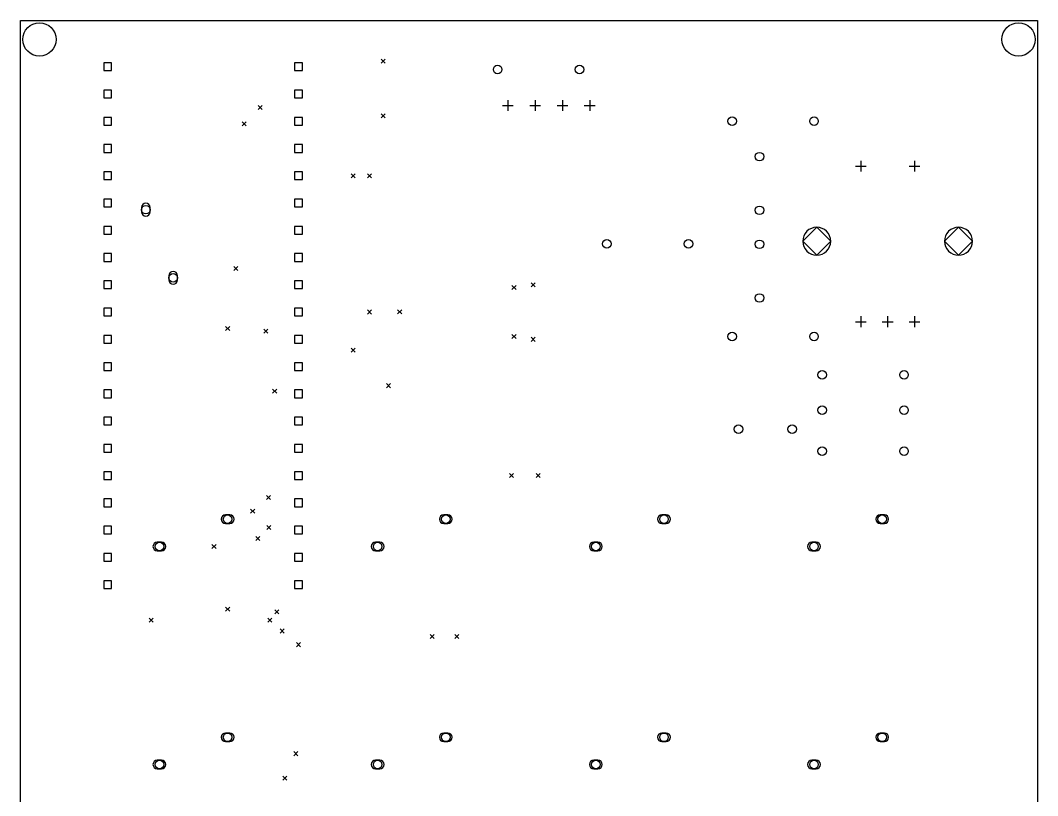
# Model space of a CAD drawing. Extents: x 73 to 169, y -182 to -39.
# Drawn here: x 74.7 to 169.4, y -110.8 to -38.6 of the extents above; entities that cross this region are included whole.
import ezdxf

# ---------------------------------------------------------------- set-up
doc = ezdxf.new("R2010")
doc.units = 0
doc.layers.add('BLACK', color=7, linetype='CONTINUOUS')

msp = doc.modelspace()

# ---------------------------------------------------------------- linework, layer by layer
at = {"layer": 'BLACK', "linetype": 'CONTINUOUS'}
for p, q in [((74.676, -38.608), (169.418, -38.608)), ((74.676, -163.576), (74.676, -38.608)), ((169.418, -38.608), (169.418, -163.576)), ((83.1646, -42.5654), (82.4434, -42.5654)), ((82.4434, -42.5654), (82.4434, -43.2866)), ((83.1646, -43.2866), (83.1646, -42.5654)), ((100.945, -42.5654), (100.223, -42.5654)), ((100.223, -42.5654), (100.223, -43.2866)), ((100.945, -43.2866), (100.945, -42.5654)), ((108.267, -42.2275), (108.648, -42.6085)), ((108.648, -42.2275), (108.267, -42.6085)), ((82.4434, -43.2866), (83.1646, -43.2866)), ((100.223, -43.2866), (100.945, -43.2866)), ((83.1646, -45.1054), (82.4434, -45.1054)), ((82.4434, -45.1054), (82.4434, -45.8266)), ((83.1646, -45.8266), (83.1646, -45.1054)), ((100.945, -45.1054), (100.223, -45.1054)), ((100.223, -45.1054), (100.223, -45.8266)), ((100.945, -45.8266), (100.945, -45.1054)), ((82.4434, -45.8266), (83.1646, -45.8266)), ((100.223, -45.8266), (100.945, -45.8266)), ((120.078, -46.05), (120.078, -47.05)), ((122.618, -46.05), (122.618, -47.05)), ((125.158, -46.05), (125.158, -47.05)), ((127.698, -46.05), (127.698, -47.05)), ((96.81, -46.5455), (97.191, -46.9265)), ((97.191, -46.5455), (96.81, -46.9265)), ((108.267, -47.3075), (108.648, -47.6885)), ((108.648, -47.3075), (108.267, -47.6885)), ((119.578, -46.55), (120.578, -46.55)), ((122.118, -46.55), (123.118, -46.55)), ((124.658, -46.55), (125.658, -46.55)), ((127.198, -46.55), (128.198, -46.55)), ((83.1646, -47.6454), (82.4434, -47.6454)), ((82.4434, -47.6454), (82.4434, -48.3666)), ((83.1646, -48.3666), (83.1646, -47.6454)), ((95.341, -48.0695), (95.722, -48.4505)), ((95.722, -48.0695), (95.341, -48.4505)), ((100.945, -47.6454), (100.223, -47.6454)), ((100.223, -47.6454), (100.223, -48.3666)), ((100.945, -48.3666), (100.945, -47.6454)), ((82.4434, -48.3666), (83.1646, -48.3666)), ((100.223, -48.3666), (100.945, -48.3666)), ((83.1646, -50.1854), (82.4434, -50.1854)), ((82.4434, -50.1854), (82.4434, -50.9066)), ((83.1646, -50.9066), (83.1646, -50.1854)), ((100.945, -50.1854), (100.223, -50.1854)), ((100.223, -50.1854), (100.223, -50.9066)), ((100.945, -50.9066), (100.945, -50.1854)), ((82.4434, -50.9066), (83.1646, -50.9066)), ((100.223, -50.9066), (100.945, -50.9066)), ((152.948, -51.686), (152.948, -52.686)), ((157.948, -51.686), (157.948, -52.686)), ((83.1646, -52.7254), (82.4434, -52.7254)), ((82.4434, -52.7254), (82.4434, -53.4466)), ((83.1646, -53.4466), (83.1646, -52.7254)), ((100.945, -52.7254), (100.223, -52.7254)), ((100.223, -52.7254), (100.223, -53.4466)), ((100.945, -53.4466), (100.945, -52.7254)), ((105.474, -52.8955), (105.855, -53.2765)), ((105.855, -52.8955), (105.474, -53.2765)), ((106.997, -52.8955), (107.378, -53.2765)), ((107.378, -52.8955), (106.997, -53.2765)), ((152.448, -52.186), (153.448, -52.186)), ((157.448, -52.186), (158.448, -52.186)), ((82.4434, -53.4466), (83.1646, -53.4466)), ((100.223, -53.4466), (100.945, -53.4466)), ((83.1646, -55.2654), (82.4434, -55.2654)), ((82.4434, -55.2654), (82.4434, -55.9866)), ((83.1646, -55.9866), (83.1646, -55.2654)), ((100.945, -55.2654), (100.223, -55.2654)), ((100.223, -55.2654), (100.223, -55.9866)), ((100.945, -55.9866), (100.945, -55.2654)), ((82.4434, -55.9866), (83.1646, -55.9866)), ((85.96, -56.05), (85.96, -56.45)), ((86.76, -56.45), (86.76, -56.05)), ((100.223, -55.9866), (100.945, -55.9866)), ((83.1646, -57.8054), (82.4434, -57.8054)), ((82.4434, -57.8054), (82.4434, -58.5266)), ((82.4434, -58.5266), (83.1646, -58.5266)), ((83.1646, -58.5266), (83.1646, -57.8054)), ((100.945, -57.8054), (100.223, -57.8054)), ((100.223, -57.8054), (100.223, -58.5266)), ((100.223, -58.5266), (100.945, -58.5266)), ((100.945, -58.5266), (100.945, -57.8054)), ((148.848, -57.886), (147.548, -59.186)), ((150.148, -59.186), (148.848, -57.886)), ((162.048, -57.886), (160.748, -59.186)), ((163.348, -59.186), (162.048, -57.886)), ((147.548, -59.186), (148.848, -60.486)), ((148.848, -60.486), (150.148, -59.186)), ((160.748, -59.186), (162.048, -60.486)), ((162.048, -60.486), (163.348, -59.186)), ((83.1646, -60.3454), (82.4434, -60.3454)), ((82.4434, -60.3454), (82.4434, -61.0666)), ((83.1646, -61.0666), (83.1646, -60.3454)), ((100.945, -60.3454), (100.223, -60.3454)), ((100.223, -60.3454), (100.223, -61.0666)), ((100.945, -61.0666), (100.945, -60.3454)), ((82.4434, -61.0666), (83.1646, -61.0666)), ((94.5515, -61.5315), (94.9325, -61.9125)), ((94.9325, -61.5315), (94.5515, -61.9125)), ((100.223, -61.0666), (100.945, -61.0666)), ((88.5, -62.4), (88.5, -62.8)), ((89.3, -62.8), (89.3, -62.4)), ((83.1646, -62.8854), (82.4434, -62.8854)), ((82.4434, -62.8854), (82.4434, -63.6066)), ((83.1646, -63.6066), (83.1646, -62.8854)), ((100.945, -62.8854), (100.223, -62.8854)), ((100.223, -62.8854), (100.223, -63.6066)), ((100.945, -63.6066), (100.945, -62.8854)), ((120.459, -63.3095), (120.84, -63.6905)), ((120.84, -63.3095), (120.459, -63.6905)), ((122.237, -63.0555), (122.618, -63.4365)), ((122.618, -63.0555), (122.237, -63.4365)), ((82.4434, -63.6066), (83.1646, -63.6066)), ((100.223, -63.6066), (100.945, -63.6066)), ((83.1646, -65.4254), (82.4434, -65.4254)), ((82.4434, -65.4254), (82.4434, -66.1466)), ((82.4434, -66.1466), (83.1646, -66.1466)), ((83.1646, -66.1466), (83.1646, -65.4254)), ((100.945, -65.4254), (100.223, -65.4254)), ((100.223, -65.4254), (100.223, -66.1466)), ((100.223, -66.1466), (100.945, -66.1466)), ((100.945, -66.1466), (100.945, -65.4254)), ((106.997, -65.5955), (107.378, -65.9765)), ((107.378, -65.5955), (106.997, -65.9765)), ((109.809, -65.5778), (110.19, -65.9588)), ((110.19, -65.5778), (109.809, -65.9588)), ((152.948, -66.186), (152.948, -67.186)), ((155.448, -66.186), (155.448, -67.186)), ((157.948, -66.186), (157.948, -67.186)), ((93.7895, -67.1195), (94.1705, -67.5005)), ((94.1705, -67.1195), (93.7895, -67.5005)), ((152.448, -66.686), (153.448, -66.686)), ((154.948, -66.686), (155.948, -66.686)), ((157.448, -66.686), (158.448, -66.686)), ((83.1646, -67.9654), (82.4434, -67.9654)), ((82.4434, -67.9654), (82.4434, -68.6866)), ((83.1646, -68.6866), (83.1646, -67.9654)), ((97.3455, -67.3735), (97.7265, -67.7545)), ((97.7265, -67.3735), (97.3455, -67.7545)), ((100.945, -67.9654), (100.223, -67.9654)), ((100.223, -67.9654), (100.223, -68.6866)), ((100.945, -68.6866), (100.945, -67.9654)), ((120.459, -67.8815), (120.84, -68.2625)), ((120.84, -67.8815), (120.459, -68.2625)), ((122.237, -68.1355), (122.618, -68.5165)), ((122.618, -68.1355), (122.237, -68.5165)), ((82.4434, -68.6866), (83.1646, -68.6866)), ((100.223, -68.6866), (100.945, -68.6866)), ((105.474, -69.1515), (105.855, -69.5325)), ((105.855, -69.1515), (105.474, -69.5325)), ((83.1646, -70.5054), (82.4434, -70.5054)), ((82.4434, -70.5054), (82.4434, -71.2266)), ((83.1646, -71.2266), (83.1646, -70.5054)), ((100.945, -70.5054), (100.223, -70.5054)), ((100.223, -70.5054), (100.223, -71.2266)), ((100.945, -71.2266), (100.945, -70.5054)), ((82.4434, -71.2266), (83.1646, -71.2266)), ((100.223, -71.2266), (100.945, -71.2266)), ((108.775, -72.4535), (109.156, -72.8345)), ((109.156, -72.4535), (108.775, -72.8345)), ((83.1646, -73.0454), (82.4434, -73.0454)), ((82.4434, -73.0454), (82.4434, -73.7666)), ((82.4434, -73.7666), (83.1646, -73.7666)), ((83.1646, -73.7666), (83.1646, -73.0454)), ((98.1706, -72.9615), (98.5516, -73.3425)), ((98.5516, -72.9615), (98.1706, -73.3425)), ((100.945, -73.0454), (100.223, -73.0454)), ((100.223, -73.0454), (100.223, -73.7666)), ((100.223, -73.7666), (100.945, -73.7666)), ((100.945, -73.7666), (100.945, -73.0454)), ((83.1646, -75.5854), (82.4434, -75.5854)), ((82.4434, -75.5854), (82.4434, -76.3066)), ((83.1646, -76.3066), (83.1646, -75.5854)), ((100.945, -75.5854), (100.223, -75.5854)), ((100.223, -75.5854), (100.223, -76.3066)), ((100.945, -76.3066), (100.945, -75.5854)), ((82.4434, -76.3066), (83.1646, -76.3066)), ((100.223, -76.3066), (100.945, -76.3066)), ((83.1646, -78.1254), (82.4434, -78.1254)), ((82.4434, -78.1254), (82.4434, -78.8466)), ((83.1646, -78.8466), (83.1646, -78.1254)), ((100.945, -78.1254), (100.223, -78.1254)), ((100.223, -78.1254), (100.223, -78.8466)), ((100.945, -78.8466), (100.945, -78.1254)), ((82.4434, -78.8466), (83.1646, -78.8466)), ((100.223, -78.8466), (100.945, -78.8466)), ((83.1646, -80.6654), (82.4434, -80.6654)), ((82.4434, -80.6654), (82.4434, -81.3866)), ((82.4434, -81.3866), (83.1646, -81.3866)), ((83.1646, -81.3866), (83.1646, -80.6654)), ((100.945, -80.6654), (100.223, -80.6654)), ((100.223, -80.6654), (100.223, -81.3866)), ((100.223, -81.3866), (100.945, -81.3866)), ((100.945, -81.3866), (100.945, -80.6654)), ((120.233, -80.8355), (120.614, -81.2165)), ((120.614, -80.8355), (120.233, -81.2165)), ((122.718, -80.8355), (123.099, -81.2165)), ((123.099, -80.8355), (122.718, -81.2165)), ((83.1646, -83.2054), (82.4434, -83.2054)), ((82.4434, -83.2054), (82.4434, -83.9266)), ((83.1646, -83.9266), (83.1646, -83.2054)), ((97.5995, -82.8675), (97.9805, -83.2485)), ((97.9805, -82.8675), (97.5995, -83.2485)), ((100.945, -83.2054), (100.223, -83.2054)), ((100.223, -83.2054), (100.223, -83.9266)), ((100.945, -83.9266), (100.945, -83.2054)), ((82.4434, -83.9266), (83.1646, -83.9266)), ((96.1244, -84.1494), (96.5054, -84.5304)), ((96.5054, -84.1494), (96.1244, -84.5304)), ((100.223, -83.9266), (100.945, -83.9266)), ((94.18, -84.69), (93.78, -84.69)), ((114.5, -84.69), (114.1, -84.69)), ((134.82, -84.69), (134.42, -84.69)), ((155.14, -84.69), (154.74, -84.69)), ((83.1646, -85.7454), (82.4434, -85.7454)), ((82.4434, -85.7454), (82.4434, -86.4666)), ((83.1646, -86.4666), (83.1646, -85.7454)), ((93.78, -85.49), (94.18, -85.49)), ((97.6172, -85.6792), (97.9982, -86.0602)), ((97.9982, -85.6792), (97.6172, -86.0602)), ((100.945, -85.7454), (100.223, -85.7454)), ((100.223, -85.7454), (100.223, -86.4666)), ((100.945, -86.4666), (100.945, -85.7454)), ((114.1, -85.49), (114.5, -85.49)), ((134.42, -85.49), (134.82, -85.49)), ((154.74, -85.49), (155.14, -85.49)), ((82.4434, -86.4666), (83.1646, -86.4666)), ((96.6012, -86.6952), (96.9822, -87.0762)), ((96.9822, -86.6952), (96.6012, -87.0762)), ((100.223, -86.4666), (100.945, -86.4666)), ((87.83, -87.23), (87.43, -87.23)), ((87.43, -88.03), (87.83, -88.03)), ((92.5195, -87.4395), (92.9005, -87.8205)), ((92.9005, -87.4395), (92.5195, -87.8205)), ((108.15, -87.23), (107.75, -87.23)), ((107.75, -88.03), (108.15, -88.03)), ((128.47, -87.23), (128.07, -87.23)), ((128.07, -88.03), (128.47, -88.03)), ((148.79, -87.23), (148.39, -87.23)), ((148.39, -88.03), (148.79, -88.03)), ((83.1646, -88.2854), (82.4434, -88.2854)), ((82.4434, -88.2854), (82.4434, -89.0066)), ((82.4434, -89.0066), (83.1646, -89.0066)), ((83.1646, -89.0066), (83.1646, -88.2854)), ((100.945, -88.2854), (100.223, -88.2854)), ((100.223, -88.2854), (100.223, -89.0066)), ((100.223, -89.0066), (100.945, -89.0066)), ((100.945, -89.0066), (100.945, -88.2854)), ((83.1646, -90.8254), (82.4434, -90.8254)), ((82.4434, -90.8254), (82.4434, -91.5466)), ((83.1646, -91.5466), (83.1646, -90.8254)), ((100.945, -90.8254), (100.223, -90.8254)), ((100.223, -90.8254), (100.223, -91.5466)), ((100.945, -91.5466), (100.945, -90.8254)), ((82.4434, -91.5466), (83.1646, -91.5466)), ((100.223, -91.5466), (100.945, -91.5466)), ((93.7895, -93.2815), (94.1705, -93.6625)), ((94.1705, -93.2815), (93.7895, -93.6625)), ((98.3728, -93.5221), (98.7538, -93.9031)), ((98.7538, -93.5221), (98.3728, -93.9031)), ((86.6775, -94.2975), (87.0585, -94.6785)), ((87.0585, -94.2975), (86.6775, -94.6785)), ((97.717, -94.2975), (98.098, -94.6785)), ((98.098, -94.2975), (97.717, -94.6785)), ((98.8695, -95.3135), (99.2505, -95.6945)), ((99.2505, -95.3135), (98.8695, -95.6945)), ((100.393, -96.5835), (100.774, -96.9645)), ((100.774, -96.5835), (100.393, -96.9645)), ((112.84, -95.8215), (113.221, -96.2025)), ((113.221, -95.8215), (112.84, -96.2025)), ((115.125, -95.8215), (115.506, -96.2025)), ((115.506, -95.8215), (115.125, -96.2025)), ((94.18, -105.01), (93.78, -105.01)), ((114.5, -105.01), (114.1, -105.01)), ((134.82, -105.01), (134.42, -105.01)), ((155.14, -105.01), (154.74, -105.01)), ((93.78, -105.81), (94.18, -105.81)), ((114.1, -105.81), (114.5, -105.81)), ((134.42, -105.81), (134.82, -105.81)), ((154.74, -105.81), (155.14, -105.81)), ((100.139, -106.743), (100.52, -107.124)), ((100.52, -106.743), (100.139, -107.124)), ((87.83, -107.55), (87.43, -107.55)), ((108.15, -107.55), (107.75, -107.55)), ((128.47, -107.55), (128.07, -107.55)), ((148.79, -107.55), (148.39, -107.55)), ((87.43, -108.35), (87.83, -108.35)), ((107.75, -108.35), (108.15, -108.35)), ((128.07, -108.35), (128.47, -108.35)), ((148.39, -108.35), (148.79, -108.35)), ((99.1235, -109.029), (99.5045, -109.41)), ((99.5045, -109.029), (99.1235, -109.41))]:
    msp.add_line(p, q, dxfattribs=at)
at = {"layer": 'BLACK'}
for centre, radius in [((76.454, -40.386), 1.55), ((167.64, -40.386), 1.55), ((119.126, -43.18), 0.4), ((126.746, -43.18), 0.4), ((140.97, -48.006), 0.4), ((148.59, -48.006), 0.4), ((143.51, -51.308), 0.4), ((86.36, -56.25), 0.4), ((143.51, -56.308), 0.4), ((129.286, -59.436), 0.4), ((136.906, -59.436), 0.4), ((143.51, -59.476), 0.4), ((88.9, -62.6), 0.4), ((143.51, -64.476), 0.4), ((140.97, -68.072), 0.4), ((148.59, -68.072), 0.4), ((149.352, -71.628), 0.4), ((156.972, -71.628), 0.4), ((149.352, -74.93), 0.4), ((156.972, -74.93), 0.4), ((141.558, -76.708), 0.4), ((146.558, -76.708), 0.4), ((149.352, -78.74), 0.4), ((156.972, -78.74), 0.4), ((93.98, -85.09), 0.4), ((114.3, -85.09), 0.4), ((134.62, -85.09), 0.4), ((154.94, -85.09), 0.4), ((87.63, -87.63), 0.4), ((107.95, -87.63), 0.4), ((128.27, -87.63), 0.4), ((148.59, -87.63), 0.4), ((93.98, -105.41), 0.4), ((114.3, -105.41), 0.4), ((134.62, -105.41), 0.4), ((154.94, -105.41), 0.4), ((87.63, -107.95), 0.4), ((107.95, -107.95), 0.4), ((128.27, -107.95), 0.4), ((148.59, -107.95), 0.4)]:
    msp.add_circle(centre, radius, dxfattribs=at)
for centre, radius, start, end in [((86.36, -56.05), 0.4, 360, 540), ((86.36, -56.45), 0.4, 180, 360), ((148.848, -59.186), 1.3, 0, 180), ((162.048, -59.186), 1.3, 0, 180), ((148.848, -59.186), 1.3, 180, 360), ((162.048, -59.186), 1.3, 180, 360), ((88.9, -62.4), 0.4, 360, 540), ((88.9, -62.8), 0.4, 180, 360), ((93.78, -85.09), 0.4, 90, 270), ((94.18, -85.09), 0.4, 270, 450), ((114.1, -85.09), 0.4, 90, 270), ((114.5, -85.09), 0.4, 270, 450), ((134.42, -85.09), 0.4, 90, 270), ((134.82, -85.09), 0.4, 270, 450), ((154.74, -85.09), 0.4, 90, 270), ((155.14, -85.09), 0.4, 270, 450), ((87.43, -87.63), 0.4, 90, 270), ((87.83, -87.63), 0.4, 270, 450), ((107.75, -87.63), 0.4, 90, 270), ((108.15, -87.63), 0.4, 270, 450), ((128.07, -87.63), 0.4, 90, 270), ((128.47, -87.63), 0.4, 270, 450), ((148.39, -87.63), 0.4, 90, 270), ((148.79, -87.63), 0.4, 270, 450), ((93.78, -105.41), 0.4, 90, 270), ((94.18, -105.41), 0.4, 270, 450), ((114.1, -105.41), 0.4, 90, 270), ((114.5, -105.41), 0.4, 270, 450), ((134.42, -105.41), 0.4, 90, 270), ((134.82, -105.41), 0.4, 270, 450), ((154.74, -105.41), 0.4, 90, 270), ((155.14, -105.41), 0.4, 270, 450), ((87.43, -107.95), 0.4, 90, 270), ((87.83, -107.95), 0.4, 270, 450), ((107.75, -107.95), 0.4, 90, 270), ((108.15, -107.95), 0.4, 270, 450), ((128.07, -107.95), 0.4, 90, 270), ((128.47, -107.95), 0.4, 270, 450), ((148.39, -107.95), 0.4, 90, 270), ((148.79, -107.95), 0.4, 270, 450)]:
    msp.add_arc(centre, radius, start, end, dxfattribs=at)

doc.saveas('drawing.dxf')
